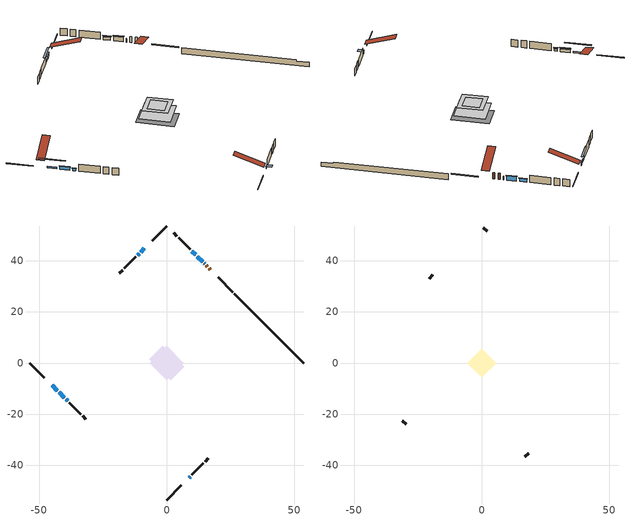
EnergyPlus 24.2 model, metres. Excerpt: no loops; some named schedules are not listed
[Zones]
conditioned space
 floor adiabatic (AdiabaticFloorConstruction): -6.73,0 0,6.73 6.73,0 0,-6.73 z0.61
 floor foundation (Slab1 construction): -6.79,1.5 -1.5,6.79 6.79,-1.5 1.5,-6.79 z-1.37
 wall outside (RimJoist1 construction): 0,-53.71 5.77,-47.94 / -53.71,0 -47.94,-5.77 / 0,53.71 -5.77,47.94 / 25.9,27.81 20.13,33.58 z0.61:0.91
 wall outside (AdiabaticWallConstruction 1): 17.09,36.62 16.58,37.13 / 15.92,37.79 15.46,38.25 z0.61:2.64
 wall outside (AdiabaticWallConstruction): 14.8,38.91 14.69,39.02 z0.61:1.83; -8.81,44.9 -10.21,43.5 / -42.19,-11.52 -40.09,-13.62 z0.61:1.63; 8.81,-44.9 9.21,-44.5 z0.61:1.17; -44.9,-8.81 -42.85,-10.86 z0.61:1.12; -10.87,42.84 -11.44,42.26 z0.61:0.97; -39.44,-14.27 -38.82,-14.89 z0.61:1.37; 14.03,39.68 11.99,41.72 z0.61:2.11; 11.33,42.38 9.82,43.89 z0.61:1.68
 wall outside (Wall1 construction): 9.86,-43.85 14.41,-39.3 / -38.17,-15.54 -33.62,-20.09 / -12.1,41.61 -16.64,37.06 / 9.16,44.55 4.62,49.09 z0.61:3.05
 wall outside (Wall2 construction): 15.06,-38.65 16.29,-37.42 / -32.97,-20.74 -31.74,-21.97 / -17.3,36.41 -18.53,35.18 / 3.96,49.75 2.73,50.98 z0.61:3.05
 wall foundation (FoundationWall1 construction): 26.55,27.16,-1.37 26.55,27.16,0.61 50.99,2.72,0.61 50.99,2.72,0.15 53.71,0,0.15 53.71,0,-1.37
 window (WindowConstruction 5): 14.8,38.91 14.69,39.02 z0.61:1.83
 window (WindowConstruction 4): -8.81,44.9 -10.21,43.5 z0.61:1.62
 window (WindowConstruction 6): 8.81,-44.9 9.21,-44.5 z0.61:1.17
 window (WindowConstruction 7): -44.9,-8.81 -42.85,-10.86 z0.61:1.12
 window (WindowConstruction 8): -10.87,42.84 -11.44,42.27 z0.61:0.97
 window (WindowConstruction): -42.19,-11.52 -40.09,-13.62 z0.61:1.62
 window (WindowConstruction 1): -39.44,-14.27 -38.83,-14.88 z0.61:1.37
 window (WindowConstruction 2): 14.03,39.68 11.99,41.72 z0.61:2.11
 window (WindowConstruction 3): 11.33,42.38 9.82,43.89 z0.61:1.68
 door (Door): 17.09,36.62 16.58,37.13 z0.61:2.64
 door (Door 1): 15.92,37.79 15.46,38.25 z0.61:2.64
 ceiling adiabatic (AdiabaticFloorConstruction): 0,-6.73 6.73,0 0,6.73 -6.73,0 z0.61
attic - vented
 floor to conditioned space (Floor1 construction Reversed): -3.69,0 0,3.69 3.69,0 0,-3.69 z3.05
 floor to conditioned space (Floor2 construction Reversed): -5.63,0 0,5.63 5.63,0 0,-5.63 z3.05
 wall outside (Wall3 construction): 16.95,-36.76 18.37,-35.34 / -31.08,-22.63 -29.66,-24.05 / -19.19,34.52 -20.61,33.1 / 2.07,51.63 0.66,53.05 z0.61:3.05
 roof outside (Roof1 construction): 8.15,-45.56,3.05 1.6,-39,6.14 -0.13,-40.73,6.14 6.43,-47.28,3.05; -45.56,-8.15,3.05 -39,-1.6,6.14 -40.73,0.13,6.14 -47.28,-6.43,3.05; -8.15,45.56,3.05 -1.6,39,6.14 0.13,40.73,6.14 -6.43,47.28,3.05; 17.74,35.97,3.05 11.19,29.41,6.14 12.91,27.69,6.14 19.47,34.24,3.05
shading: -10.35,43.36 -8.67,45.04 -8.96,45.33 -10.64,43.65 z1.83; 9.42,-44.29 8.6,-45.11 9.89,-46.4 10.71,-45.59 z1.47; -40.99,-12.72 -46.76,-6.95 -47.05,-7.24 -41.28,-13.01 z3.75; -13.3,40.41 -9.01,44.7 -9.3,44.99 -13.59,40.7 z3.6; -39.95,-13.76 -42.34,-11.37 -42.63,-11.66 -40.24,-14.05 z1.83; -38.68,-15.03 -39.58,-14.13 -39.87,-14.42 -38.97,-15.32 z1.57; 11.84,41.87 14.18,39.53 14.47,39.83 12.13,42.16 z2.31; 9.68,44.03 11.47,42.24 11.76,42.53 9.97,44.32 z1.88
[Building]
Building 1: Terrain=Suburbs
[Site:Location]
Charlottetown AP_PE: Latitude {deg}=46.29; Longitude {deg}=-63.12; Time Zone {hr}=-4; Elevation {m}=48; Keep Site Location Information=Yes
[Site:GroundTemperature:Shallow]
1.81207, -0.126142, -0.281361, 0.638419, 4.33082, 8.00603, 11.1922, 13.2106, 13.3821, 11.7405, 8.63552, 5.07305
[Site:WaterMainsTemperature]
Calculation Method=Schedule; Temperature Schedule=mains temperature schedule
[Material] Roughness=Rough; Thermal Absorptance=0.9
Name | Thickness {m} | Conductivity {W/m-K} | Density {kg/m3} | Specific Heat {J/kg-K} | Solar Absorptance | Visible Absorptance
asphalt or fiberglass shingles | 0.00635 | 0.162714 | 1121.4 | 1465.45 | 0.4 | 0.4
ceiling loosefill ins | 0.169333 | 0.0480833 | 16.02 | 1046.75 | 0.7 | 0.7
ceiling stud and cavity | 0.1397 | 0.0764328 | 65.682 | 1177.47 | 0.7 | 0.7
ceiling stud and cavity 1 | 0.1397 | 0.558701 | 65.682 | 1177.47 | 0.7 | 0.7
concrete 4.0 in. | 0.1016 | 1.803125 | 2242.8 | 837.4 | 0.7 | 0.7
concrete 8.0 in. | 0.2032 | 1.803125 | 2242.8 | 837.4 | 0.7 | 0.7
door material | 0.04445 | 0.188738 | 512.64 | 1214.23 | 0.7 | 0.7
door material 1 | 0.04445 | 0.053851 | 512.64 | 1214.23 | 0.7 | 0.7
floor covering | 0.0127 | 0.0433444 | 54.468 | 1339.84 | 0.6 | 0.6
floor rigid ins; wall rigid ins | 0.512978 | 0.029427 | 32.04 | 1214.23 | 0.7 | 0.7
floor stud and cavity | 0.1397 | 1.75129 | 37.0049 | 1207.88 | 0.7 | 0.7
furniture material conditioned space 1 | 0.1524 | 0.115458 | 640.8 | 1214.23 | 0.6 | 0.6
gypsum board | 0.0127 | 0.160291 | 801 | 837.4 | 0.6 | 0.6
osb sheathing 0.5 in. | 0.0127 | 0.115458 | 512.64 | 1214.23 | 0.7 | 0.7
osb sheathing 0.75 in. | 0.01905 | 0.115458 | 512.64 | 1214.23 | 0.7 | 0.7
rim joist stud and cavity | 0.0508 | 0.126838 | 50.32683 | 1063.81 | 0.6 | 0.6
wall stud and cavity | 0.1397 | 0.087185 | 139.0536 | 1170.24 | 0.7 | 0.7
wall stud and cavity 1 | 0.1397 | 0.100556 | 139.0536 | 1170.24 | 0.7 | 0.7
wall stud and cavity 2 | 0.0889 | 6.1454 | 50.32683 | 1063.81 | 0.6 | 0.6
wall stud and cavity 3 | 0.0889 | 0.380278 | 52.3479 | 1209.89 | 0.7 | 0.7
wall stud and cavity 4 | 0.0889 | 0.391764 | 83.0341 | 1211.67 | 0.7 | 0.7
wood siding | 0.0254 | 0.102417 | 544.68 | 1172.36 | 0.4 | 0.4
wood siding 1 | 0.00254 | 0.102417 | 544.68 | 1172.36 | 0.4 | 0.4
wood siding 2; wood siding 3; wood siding 4 | 0.0254 | 0.102417 | 544.68 | 1172.36 | 0.7 | 0.7
[WindowMaterial:SimpleGlazingSystem]
Name | U-Factor {W/m2-K} | Solar Heat Gain Coefficient
WindowMaterial | 3.01161 | 0.53
WindowMaterial 1 | 2.98152 | 0.53
WindowMaterial 2 | 2.91622 | 0.64
WindowMaterial 3 | 3.003662 | 0.54
WindowMaterial 4 | 3.06442 | 0.37
WindowMaterial 5 | 3.01161 | 0.56
WindowMaterial 6 | 3.04284 | 0.44
WindowMaterial 7 | 3.05817 | 0.4
[Construction]
AdiabaticFloorConstruction: floor stud and cavity, floor rigid ins, osb sheathing 0.75 in., floor covering
AdiabaticWallConstruction: wood siding 3, wall rigid ins, wall stud and cavity 3, gypsum board
AdiabaticWallConstruction 1: wood siding 4, wall rigid ins, wall stud and cavity 3, gypsum board
Door: door material
Door 1: door material 1
Floor1 construction Reversed: gypsum board, ceiling stud and cavity
Floor2 construction Reversed: gypsum board, ceiling stud and cavity 1, ceiling loosefill ins
FoundationWall1 construction: concrete 8.0 in.
furniture construction conditioned space 1: furniture material conditioned space 1
PartitionWallConstruction: gypsum board, wall stud and cavity 4, gypsum board
RimJoist1 construction: wood siding 2, rim joist stud and cavity
Roof1 construction: asphalt or fiberglass shingles
Slab1 construction: concrete 4.0 in.
Wall1 construction: wood siding, osb sheathing 0.5 in., wall stud and cavity, gypsum board
Wall2 construction: wood siding, osb sheathing 0.5 in., wall stud and cavity 1, gypsum board
Wall3 construction: wood siding 1, wall stud and cavity 2
WindowConstruction; WindowConstruction 4: WindowMaterial
WindowConstruction 1: WindowMaterial 1
WindowConstruction 2: WindowMaterial 2
WindowConstruction 3: WindowMaterial 3
WindowConstruction 5: WindowMaterial 4
WindowConstruction 6: WindowMaterial 5
WindowConstruction 7: WindowMaterial 6
WindowConstruction 8: WindowMaterial 7
[Zone] Multiplier=1; Part of Total Floor Area=Yes
Name | Volume {m3}
attic - vented | 45.4357
conditioned space | 417.2
[Space]
Name | Zone | Volume {m3}
attic - vented 1 | attic - vented | 45.4357
conditioned space 1 | conditioned space | 417.2
[ZoneInfiltration:EffectiveLeakageArea]
infil attic - vented 1: Zone or Space=attic - vented 1; Schedule=Always On Discrete; Effective Air Leakage Area {cm2}=3244.66; Stack Coefficient=0.000384434; Wind Coefficient=1.32474e-05
[ZoneMixing]
whole house fan mix: Zone or Space=attic - vented; Schedule=Always On Continuous; Design Flow Rate Calculation Method=Flow/Zone; Design Flow Rate {m3/s}=0; Source Zone or Space=conditioned space
[SurfaceProperty:ExposedFoundationPerimeter]
Slab1: Exposed Perimeter Calculation Method=TotalExposedPerimeter; Total Exposed Perimeter {m}=38.405
[InternalMass] Zone or ZoneList=conditioned space; Space or SpaceList=conditioned space 1
Name | Construction | Surface Area {m2}
furniture mass conditioned space 1 | furniture construction conditioned space 1 | 71.312
partition wall mass | PartitionWallConstruction | 178.28
[Lights]
interior lighting: Zone or ZoneList or Space or SpaceList=conditioned space 1; Schedule=interior lighting schedule; Design Level Calculation Method=LightingLevel; Lighting Level {W}=343.2; Return Air Fraction=0; Fraction Radiant=0.6; Fraction Visible=0.2; Fraction Replaceable=1
[People]
occupants: Zone or ZoneList or Space or SpaceList=conditioned space 1; Number of People Schedule=occupants schedule; Number of People Calculation Method=People; Number of People=3; Fraction Radiant=0.314171; Sensible Heat Fraction=0.56303; Activity Level Schedule=occupants activity schedule; Carbon Dioxide Generation Rate {m3/s-W}=0; Enable ASHRAE 55 Comfort Warnings=No; Mean Radiant Temperature Calculation Type=EnclosureAveraged
[ElectricEquipment] Zone or ZoneList or Space or SpaceList=conditioned space 1; Design Level Calculation Method=EquipmentLevel
Name | Schedule | Design Level {W} | Fraction Latent | Fraction Radiant | Fraction Lost
clothes dryer | clothes dryer schedule | 140.772 | 0.015 | 0.081 | 0.85
clothes washer | clothes washer schedule | 32.1985 | 0.03 | 0.162 | 0.7
cooking range | cooking range schedule | 215.147 | 0.08 | 0.432 | 0.2
dishwasher | dishwasher schedule | 66.8632 | 0.3 | 0.18 | 0.4
fridge | fridge schedule | 72.9452 | 0 | 0.6 | 0
mech vent house fan | mech vent house fan schedule | 0 | 0 | 0 | 1
mech vent house fan cfis | mech vent house fan cfis schedule | 0 | 0 | 0 | 0
misc plug loads | misc plug loads schedule | 494.7 | 0.045 | 0.513 | 0.1
whole house fan | Always On Discrete | 0 | 0 | 0 | 1
[OtherEquipment] Zone or ZoneList or Space or SpaceList=conditioned space 1; Design Level Calculation Method=EquipmentLevel
Name | Fuel Type | Schedule | Design Level {W} | Fraction Latent | Fraction Radiant | Fraction Lost
clothes dryer 1 | Electricity | clothes dryer schedule | 0 | 0.015 | 0.081 | 0.85
cooking range 1 | Electricity | cooking range schedule | 0 | 0.08 | 0.432 | 0.2
general water use latent | None | general water use schedule | 62.594 | 1 | 0 | 0
general water use sensible | None | general water use schedule | -61.6891 | 0 | 0.6 | 0
mech vent house fan latent load | None | Always On Discrete | 0 | 1 | 0 | 0
mech vent house fan sensible load | None | Always On Discrete | 0 | 0 | 0 | 0
water heater energy adjustment1 | FuelOilNo2 | Always On Discrete | 0.01 | 0 | 0 | 1
[ZoneInfiltration:DesignFlowRate] Zone or ZoneList or Space or SpaceList=conditioned space 1; Schedule=Always On Discrete; Design Flow Rate Calculation Method=Flow/Zone; Design Flow Rate {m3/s}=0
infil flow; natural vent flow; whole house fan flow
[Foundation:Kiva]
Foundation Kiva 1: Initial Indoor Air Temperature {C}=18; Wall Height Above Grade {m}=0.609996; Wall Depth Below Slab {m}=0.2032
[Foundation:Kiva:Settings]
Soil Conductivity {W/m-K}=0.849921; Soil Density {kg/m3}=1842.3; Soil Specific Heat {J/kg-K}=418.7; Ground Solar Absorptivity=0.9; Ground Thermal Absorptivity=0.9; Ground Surface Roughness {m}=0.03; Far-Field Width {m}=40; Deep-Ground Boundary Condition=ZeroFlux; Deep-Ground Depth {m}=40; Minimum Cell Dimension {m}=0.2; Maximum Cell Growth Coefficient=3; Simulation Timestep=Timestep
[Exterior:Lights]
exterior lighting: Schedule=exterior lighting schedule; Design Level {W}=75.6
[Schedule:Constant]
Name | Hourly Value
Always On Continuous; mech vent house fan schedule; mech vent house fan cfis schedule; Always On Discrete | 1
occupants activity schedule | 117.228
fridge schedule | 0
[Schedule:Day:Interval]
interior lighting schedule day: No, 01:00, 0.108182, 04:00, 0.0901515, 05:00, 0.0991667, 06:00, 0.162273, 07:00, 0.270455, 08:00, 0.342576, 10:00, 0.369621, 11:00, 0.351591, 12:00, 0.333561, 13:00, 0.324545, 14:00, 0.31553, 15:00, 0.333561, 16:00, 0.369621, 17:00, 0.450758, 18:00, 0.585985, 19:00, 0.775303, 20:00, 0.955606, 21:00, 0.991667, 22:00, 0.712197, 23:00, 0.360606, 24:00, 0.162273
interior lighting schedule day 1: No, 01:00, 0.100909, 04:00, 0.0840909, 05:00, 0.0925, 06:00, 0.151364, 07:00, 0.252273, 08:00, 0.319545, 10:00, 0.344773, 11:00, 0.327955, 12:00, 0.311136, 13:00, 0.302727, 14:00, 0.294318, 15:00, 0.311136, 16:00, 0.344773, 17:00, 0.420455, 18:00, 0.546591, 19:00, 0.723182, 20:00, 0.891364, 21:00, 0.925, 22:00, 0.664318, 23:00, 0.336364, 24:00, 0.151364
interior lighting schedule day 2: No, 01:00, 0.0927273, 04:00, 0.0772727, 05:00, 0.085, 06:00, 0.139091, 07:00, 0.231818, 08:00, 0.293636, 10:00, 0.316818, 11:00, 0.301364, 12:00, 0.285909, 13:00, 0.278182, 14:00, 0.270455, 15:00, 0.285909, 16:00, 0.316818, 17:00, 0.386364, 18:00, 0.502273, 19:00, 0.664545, 20:00, 0.819091, 21:00, 0.85, 22:00, 0.610455, 23:00, 0.309091, 24:00, 0.139091
interior lighting schedule default day: No, 24:00, 0
[Schedule:Week:Daily]
interior lighting schedule Week Rule - Jan1-Jan27: interior lighting schedule day, interior lighting schedule day, interior lighting schedule day, interior lighting schedule day, interior lighting schedule day, interior lighting schedule day, interior lighting schedule day, interior lighting schedule default day, interior lighting schedule default day, interior lighting schedule default day, interior lighting schedule default day, interior lighting schedule default day
interior lighting schedule Week Rule - Jan28-Feb3: interior lighting schedule day, interior lighting schedule day, interior lighting schedule day, interior lighting schedule day, interior lighting schedule day 1, interior lighting schedule day 1, interior lighting schedule day 1, interior lighting schedule default day, interior lighting schedule default day, interior lighting schedule default day, interior lighting schedule default day, interior lighting schedule default day
interior lighting schedule Week Rule - Feb4-Feb24: interior lighting schedule day 1, interior lighting schedule day 1, interior lighting schedule day 1, interior lighting schedule day 1, interior lighting schedule day 1, interior lighting schedule day 1, interior lighting schedule day 1, interior lighting schedule default day, interior lighting schedule default day, interior lighting schedule default day, interior lighting schedule default day, interior lighting schedule default day
interior lighting schedule Week Rule - Feb25-Mar3: interior lighting schedule day 1, interior lighting schedule day 1, interior lighting schedule day 1, interior lighting schedule day 1, interior lighting schedule day 2, interior lighting schedule day 2, interior lighting schedule day 2, interior lighting schedule default day, interior lighting schedule default day, interior lighting schedule default day, interior lighting schedule default day, interior lighting schedule default day
interior lighting schedule Week Rule - Mar4-Mar31: interior lighting schedule day 2, interior lighting schedule day 2, interior lighting schedule day 2, interior lighting schedule day 2, interior lighting schedule day 2, interior lighting schedule day 2, interior lighting schedule day 2, interior lighting schedule default day, interior lighting schedule default day, interior lighting schedule default day, interior lighting schedule default day, interior lighting schedule default day
interior lighting schedule Week Rule - Apr1-Apr28: interior lighting schedule day 3, interior lighting schedule day 3, interior lighting schedule day 3, interior lighting schedule day 3, interior lighting schedule day 3, interior lighting schedule day 3, interior lighting schedule day 3, interior lighting schedule default day, interior lighting schedule default day, interior lighting schedule default day, interior lighting schedule default day, interior lighting schedule default day
interior lighting schedule Week Rule - Apr29-May5: interior lighting schedule day 3, interior lighting schedule day 3, interior lighting schedule day 4, interior lighting schedule day 4, interior lighting schedule day 4, interior lighting schedule day 4, interior lighting schedule day 4, interior lighting schedule default day, interior lighting schedule default day, interior lighting schedule default day, interior lighting schedule default day, interior lighting schedule default day
interior lighting schedule Week Rule - May6-May26: interior lighting schedule day 4, interior lighting schedule day 4, interior lighting schedule day 4, interior lighting schedule day 4, interior lighting schedule day 4, interior lighting schedule day 4, interior lighting schedule day 4, interior lighting schedule default day, interior lighting schedule default day, interior lighting schedule default day, interior lighting schedule default day, interior lighting schedule default day
interior lighting schedule Week Rule - May27-Jun2: interior lighting schedule day 4, interior lighting schedule day 4, interior lighting schedule day 4, interior lighting schedule day 4, interior lighting schedule day 4, interior lighting schedule day 5, interior lighting schedule day 5, interior lighting schedule default day, interior lighting schedule default day, interior lighting schedule default day, interior lighting schedule default day, interior lighting schedule default day
interior lighting schedule Week Rule - Jun3-Jun30: interior lighting schedule day 5, interior lighting schedule day 5, interior lighting schedule day 5, interior lighting schedule day 5, interior lighting schedule day 5, interior lighting schedule day 5, interior lighting schedule day 5, interior lighting schedule default day, interior lighting schedule default day, interior lighting schedule default day, interior lighting schedule default day, interior lighting schedule default day
interior lighting schedule Week Rule - Jul1-Jul28: interior lighting schedule day 6, interior lighting schedule day 6, interior lighting schedule day 6, interior lighting schedule day 6, interior lighting schedule day 6, interior lighting schedule day 6, interior lighting schedule day 6, interior lighting schedule default day, interior lighting schedule default day, interior lighting schedule default day, interior lighting schedule default day, interior lighting schedule default day
interior lighting schedule Week Rule - Jul29-Aug4: interior lighting schedule day 6, interior lighting schedule day 6, interior lighting schedule day 6, interior lighting schedule day 7, interior lighting schedule day 7, interior lighting schedule day 7, interior lighting schedule day 7, interior lighting schedule default day, interior lighting schedule default day, interior lighting schedule default day, interior lighting schedule default day, interior lighting schedule default day
interior lighting schedule Week Rule - Aug5-Aug25: interior lighting schedule day 7, interior lighting schedule day 7, interior lighting schedule day 7, interior lighting schedule day 7, interior lighting schedule day 7, interior lighting schedule day 7, interior lighting schedule day 7, interior lighting schedule default day, interior lighting schedule default day, interior lighting schedule default day, interior lighting schedule default day, interior lighting schedule default day
interior lighting schedule Week Rule - Aug26-Sep1: interior lighting schedule day 7, interior lighting schedule day 7, interior lighting schedule day 7, interior lighting schedule day 7, interior lighting schedule day 7, interior lighting schedule day 7, interior lighting schedule day 8, interior lighting schedule default day, interior lighting schedule default day, interior lighting schedule default day, interior lighting schedule default day, interior lighting schedule default day
interior lighting schedule Week Rule - Sep2-Sep29: interior lighting schedule day 8, interior lighting schedule day 8, interior lighting schedule day 8, interior lighting schedule day 8, interior lighting schedule day 8, interior lighting schedule day 8, interior lighting schedule day 8, interior lighting schedule default day, interior lighting schedule default day, interior lighting schedule default day, interior lighting schedule default day, interior lighting schedule default day
interior lighting schedule Week Rule - Sep30-Oct6: interior lighting schedule day 8, interior lighting schedule day 9, interior lighting schedule day 9, interior lighting schedule day 9, interior lighting schedule day 9, interior lighting schedule day 9, interior lighting schedule day 9, interior lighting schedule default day, interior lighting schedule default day, interior lighting schedule default day, interior lighting schedule default day, interior lighting schedule default day
interior lighting schedule Week Rule - Oct7-Oct27: interior lighting schedule day 9, interior lighting schedule day 9, interior lighting schedule day 9, interior lighting schedule day 9, interior lighting schedule day 9, interior lighting schedule day 9, interior lighting schedule day 9, interior lighting schedule default day, interior lighting schedule default day, interior lighting schedule default day, interior lighting schedule default day, interior lighting schedule default day
interior lighting schedule Week Rule - Oct28-Nov3: interior lighting schedule day 9, interior lighting schedule day 9, interior lighting schedule day 9, interior lighting schedule day 9, interior lighting schedule day 10, interior lighting schedule day 10, interior lighting schedule day 10, interior lighting schedule default day, interior lighting schedule default day, interior lighting schedule default day, interior lighting schedule default day, interior lighting schedule default day
interior lighting schedule Week Rule - Nov4-Nov24: interior lighting schedule day 10, interior lighting schedule day 10, interior lighting schedule day 10, interior lighting schedule day 10, interior lighting schedule day 10, interior lighting schedule day 10, interior lighting schedule day 10, interior lighting schedule default day, interior lighting schedule default day, interior lighting schedule default day, interior lighting schedule default day, interior lighting schedule default day
interior lighting schedule Week Rule - Nov25-Dec1: interior lighting schedule day 10, interior lighting schedule day 10, interior lighting schedule day 10, interior lighting schedule day 10, interior lighting schedule day 10, interior lighting schedule day 10, interior lighting schedule day 11, interior lighting schedule default day, interior lighting schedule default day, interior lighting schedule default day, interior lighting schedule default day, interior lighting schedule default day
interior lighting schedule Week Rule - Dec2-Dec31: interior lighting schedule day 11, interior lighting schedule day 11, interior lighting schedule day 11, interior lighting schedule day 11, interior lighting schedule day 11, interior lighting schedule day 11, interior lighting schedule day 11, interior lighting schedule default day, interior lighting schedule default day, interior lighting schedule default day, interior lighting schedule default day, interior lighting schedule default day
occupants schedule Week Rule - Jan1-Dec31: occupants schedule day, occupants schedule day, occupants schedule day, occupants schedule day, occupants schedule day, occupants schedule day, occupants schedule day, occupants schedule default day, occupants schedule default day, occupants schedule default day, occupants schedule default day, occupants schedule default day
clothes dryer schedule Week Rule - Jan1-Dec31: clothes dryer schedule day, clothes dryer schedule day, clothes dryer schedule day, clothes dryer schedule day, clothes dryer schedule day, clothes dryer schedule day, clothes dryer schedule day, clothes dryer schedule default day, clothes dryer schedule default day, clothes dryer schedule default day, clothes dryer schedule default day, clothes dryer schedule default day
clothes washer schedule Week Rule - Jan1-Dec31: clothes washer schedule day, clothes washer schedule day, clothes washer schedule day, clothes washer schedule day, clothes washer schedule day, clothes washer schedule day, clothes washer schedule day, clothes washer schedule default day, clothes washer schedule default day, clothes washer schedule default day, clothes washer schedule default day, clothes washer schedule default day
cooking range schedule Week Rule - Jan1-Dec31: cooking range schedule day, cooking range schedule day, cooking range schedule day, cooking range schedule day, cooking range schedule day, cooking range schedule day, cooking range schedule day, cooking range schedule default day, cooking range schedule default day, cooking range schedule default day, cooking range schedule default day, cooking range schedule default day
dishwasher schedule Week Rule - Jan1-Dec31: dishwasher schedule day, dishwasher schedule day, dishwasher schedule day, dishwasher schedule day, dishwasher schedule day, dishwasher schedule day, dishwasher schedule day, dishwasher schedule default day, dishwasher schedule default day, dishwasher schedule default day, dishwasher schedule default day, dishwasher schedule default day
misc plug loads schedule Week Rule - Jan1-Dec31: misc plug loads schedule day, misc plug loads schedule day, misc plug loads schedule day, misc plug loads schedule day, misc plug loads schedule day, misc plug loads schedule day, misc plug loads schedule day, misc plug loads schedule default day, misc plug loads schedule default day, misc plug loads schedule default day, misc plug loads schedule default day, misc plug loads schedule default day
general water use schedule Week Rule - Jan1-Dec31: general water use schedule day, general water use schedule day, general water use schedule day, general water use schedule day, general water use schedule day, general water use schedule day, general water use schedule day, general water use schedule default day, general water use schedule default day, general water use schedule default day, general water use schedule default day, general water use schedule default day
exterior lighting schedule Week Rule - Jan1-Jan27: exterior lighting schedule day, exterior lighting schedule day, exterior lighting schedule day, exterior lighting schedule day, exterior lighting schedule day, exterior lighting schedule day, exterior lighting schedule day, exterior lighting schedule default day, exterior lighting schedule default day, exterior lighting schedule default day, exterior lighting schedule default day, exterior lighting schedule default day
exterior lighting schedule Week Rule - Jan28-Feb3: exterior lighting schedule day, exterior lighting schedule day, exterior lighting schedule day, exterior lighting schedule day, exterior lighting schedule day 1, exterior lighting schedule day 1, exterior lighting schedule day 1, exterior lighting schedule default day, exterior lighting schedule default day, exterior lighting schedule default day, exterior lighting schedule default day, exterior lighting schedule default day
exterior lighting schedule Week Rule - Feb4-Feb24: exterior lighting schedule day 1, exterior lighting schedule day 1, exterior lighting schedule day 1, exterior lighting schedule day 1, exterior lighting schedule day 1, exterior lighting schedule day 1, exterior lighting schedule day 1, exterior lighting schedule default day, exterior lighting schedule default day, exterior lighting schedule default day, exterior lighting schedule default day, exterior lighting schedule default day
exterior lighting schedule Week Rule - Feb25-Mar3: exterior lighting schedule day 1, exterior lighting schedule day 1, exterior lighting schedule day 1, exterior lighting schedule day 1, exterior lighting schedule day 2, exterior lighting schedule day 2, exterior lighting schedule day 2, exterior lighting schedule default day, exterior lighting schedule default day, exterior lighting schedule default day, exterior lighting schedule default day, exterior lighting schedule default day
exterior lighting schedule Week Rule - Mar4-Mar31: exterior lighting schedule day 2, exterior lighting schedule day 2, exterior lighting schedule day 2, exterior lighting schedule day 2, exterior lighting schedule day 2, exterior lighting schedule day 2, exterior lighting schedule day 2, exterior lighting schedule default day, exterior lighting schedule default day, exterior lighting schedule default day, exterior lighting schedule default day, exterior lighting schedule default day
exterior lighting schedule Week Rule - Apr1-Apr28: exterior lighting schedule day 3, exterior lighting schedule day 3, exterior lighting schedule day 3, exterior lighting schedule day 3, exterior lighting schedule day 3, exterior lighting schedule day 3, exterior lighting schedule day 3, exterior lighting schedule default day, exterior lighting schedule default day, exterior lighting schedule default day, exterior lighting schedule default day, exterior lighting schedule default day
exterior lighting schedule Week Rule - Apr29-May5: exterior lighting schedule day 3, exterior lighting schedule day 3, exterior lighting schedule day 4, exterior lighting schedule day 4, exterior lighting schedule day 4, exterior lighting schedule day 4, exterior lighting schedule day 4, exterior lighting schedule default day, exterior lighting schedule default day, exterior lighting schedule default day, exterior lighting schedule default day, exterior lighting schedule default day
exterior lighting schedule Week Rule - May6-May26: exterior lighting schedule day 4, exterior lighting schedule day 4, exterior lighting schedule day 4, exterior lighting schedule day 4, exterior lighting schedule day 4, exterior lighting schedule day 4, exterior lighting schedule day 4, exterior lighting schedule default day, exterior lighting schedule default day, exterior lighting schedule default day, exterior lighting schedule default day, exterior lighting schedule default day
exterior lighting schedule Week Rule - May27-Jun2: exterior lighting schedule day 4, exterior lighting schedule day 4, exterior lighting schedule day 4, exterior lighting schedule day 4, exterior lighting schedule day 4, exterior lighting schedule day 5, exterior lighting schedule day 5, exterior lighting schedule default day, exterior lighting schedule default day, exterior lighting schedule default day, exterior lighting schedule default day, exterior lighting schedule default day
exterior lighting schedule Week Rule - Jun3-Jun30: exterior lighting schedule day 5, exterior lighting schedule day 5, exterior lighting schedule day 5, exterior lighting schedule day 5, exterior lighting schedule day 5, exterior lighting schedule day 5, exterior lighting schedule day 5, exterior lighting schedule default day, exterior lighting schedule default day, exterior lighting schedule default day, exterior lighting schedule default day, exterior lighting schedule default day
exterior lighting schedule Week Rule - Jul1-Jul28: exterior lighting schedule day 6, exterior lighting schedule day 6, exterior lighting schedule day 6, exterior lighting schedule day 6, exterior lighting schedule day 6, exterior lighting schedule day 6, exterior lighting schedule day 6, exterior lighting schedule default day, exterior lighting schedule default day, exterior lighting schedule default day, exterior lighting schedule default day, exterior lighting schedule default day
exterior lighting schedule Week Rule - Jul29-Aug4: exterior lighting schedule day 6, exterior lighting schedule day 6, exterior lighting schedule day 6, exterior lighting schedule day 7, exterior lighting schedule day 7, exterior lighting schedule day 7, exterior lighting schedule day 7, exterior lighting schedule default day, exterior lighting schedule default day, exterior lighting schedule default day, exterior lighting schedule default day, exterior lighting schedule default day
exterior lighting schedule Week Rule - Aug5-Aug25: exterior lighting schedule day 7, exterior lighting schedule day 7, exterior lighting schedule day 7, exterior lighting schedule day 7, exterior lighting schedule day 7, exterior lighting schedule day 7, exterior lighting schedule day 7, exterior lighting schedule default day, exterior lighting schedule default day, exterior lighting schedule default day, exterior lighting schedule default day, exterior lighting schedule default day
exterior lighting schedule Week Rule - Aug26-Sep1: exterior lighting schedule day 7, exterior lighting schedule day 7, exterior lighting schedule day 7, exterior lighting schedule day 7, exterior lighting schedule day 7, exterior lighting schedule day 7, exterior lighting schedule day 8, exterior lighting schedule default day, exterior lighting schedule default day, exterior lighting schedule default day, exterior lighting schedule default day, exterior lighting schedule default day
exterior lighting schedule Week Rule - Sep2-Sep29: exterior lighting schedule day 8, exterior lighting schedule day 8, exterior lighting schedule day 8, exterior lighting schedule day 8, exterior lighting schedule day 8, exterior lighting schedule day 8, exterior lighting schedule day 8, exterior lighting schedule default day, exterior lighting schedule default day, exterior lighting schedule default day, exterior lighting schedule default day, exterior lighting schedule default day
exterior lighting schedule Week Rule - Sep30-Oct6: exterior lighting schedule day 8, exterior lighting schedule day 9, exterior lighting schedule day 9, exterior lighting schedule day 9, exterior lighting schedule day 9, exterior lighting schedule day 9, exterior lighting schedule day 9, exterior lighting schedule default day, exterior lighting schedule default day, exterior lighting schedule default day, exterior lighting schedule default day, exterior lighting schedule default day
exterior lighting schedule Week Rule - Oct7-Oct27: exterior lighting schedule day 9, exterior lighting schedule day 9, exterior lighting schedule day 9, exterior lighting schedule day 9, exterior lighting schedule day 9, exterior lighting schedule day 9, exterior lighting schedule day 9, exterior lighting schedule default day, exterior lighting schedule default day, exterior lighting schedule default day, exterior lighting schedule default day, exterior lighting schedule default day
exterior lighting schedule Week Rule - Oct28-Nov3: exterior lighting schedule day 9, exterior lighting schedule day 9, exterior lighting schedule day 9, exterior lighting schedule day 9, exterior lighting schedule day 10, exterior lighting schedule day 10, exterior lighting schedule day 10, exterior lighting schedule default day, exterior lighting schedule default day, exterior lighting schedule default day, exterior lighting schedule default day, exterior lighting schedule default day
exterior lighting schedule Week Rule - Nov4-Nov24: exterior lighting schedule day 10, exterior lighting schedule day 10, exterior lighting schedule day 10, exterior lighting schedule day 10, exterior lighting schedule day 10, exterior lighting schedule day 10, exterior lighting schedule day 10, exterior lighting schedule default day, exterior lighting schedule default day, exterior lighting schedule default day, exterior lighting schedule default day, exterior lighting schedule default day
exterior lighting schedule Week Rule - Nov25-Dec1: exterior lighting schedule day 10, exterior lighting schedule day 10, exterior lighting schedule day 10, exterior lighting schedule day 10, exterior lighting schedule day 10, exterior lighting schedule day 10, exterior lighting schedule day 11, exterior lighting schedule default day, exterior lighting schedule default day, exterior lighting schedule default day, exterior lighting schedule default day, exterior lighting schedule default day
exterior lighting schedule Week Rule - Dec2-Dec31: exterior lighting schedule day 11, exterior lighting schedule day 11, exterior lighting schedule day 11, exterior lighting schedule day 11, exterior lighting schedule day 11, exterior lighting schedule day 11, exterior lighting schedule day 11, exterior lighting schedule default day, exterior lighting schedule default day, exterior lighting schedule default day, exterior lighting schedule default day, exterior lighting schedule default day
[Schedule:Year]
interior lighting schedule: interior lighting schedule Week Rule - Jan1-Jan27, 1, 1, 1, 27, interior lighting schedule Week Rule - Jan28-Feb3, 1, 28, 2, 3, interior lighting schedule Week Rule - Feb4-Feb24, 2, 4, 2, 24, interior lighting schedule Week Rule - Feb25-Mar3, 2, 25, 3, 3, interior lighting schedule Week Rule - Mar4-Mar31, 3, 4, 3, 31, interior lighting schedule Week Rule - Apr1-Apr28, 4, 1, 4, 28, interior lighting schedule Week Rule - Apr29-May5, 4, 29, 5, 5, interior lighting schedule Week Rule - May6-May26, 5, 6, 5, 26, interior lighting schedule Week Rule - May27-Jun2, 5, 27, 6, 2, interior lighting schedule Week Rule - Jun3-Jun30, 6, 3, 6, 30, interior lighting schedule Week Rule - Jul1-Jul28, 7, 1, 7, 28, interior lighting schedule Week Rule - Jul29-Aug4, 7, 29, 8, 4, interior lighting schedule Week Rule - Aug5-Aug25, 8, 5, 8, 25, interior lighting schedule Week Rule - Aug26-Sep1, 8, 26, 9, 1, interior lighting schedule Week Rule - Sep2-Sep29, 9, 2, 9, 29, interior lighting schedule Week Rule - Sep30-Oct6, 9, 30, 10, 6, interior lighting schedule Week Rule - Oct7-Oct27, 10, 7, 10, 27, interior lighting schedule Week Rule - Oct28-Nov3, 10, 28, 11, 3, interior lighting schedule Week Rule - Nov4-Nov24, 11, 4, 11, 24, interior lighting schedule Week Rule - Nov25-Dec1, 11, 25, 12, 1, interior lighting schedule Week Rule - Dec2-Dec31, 12, 2, 12, 31
occupants schedule: occupants schedule Week Rule - Jan1-Dec31, 1, 1, 12, 31
clothes dryer schedule: clothes dryer schedule Week Rule - Jan1-Dec31, 1, 1, 12, 31
clothes washer schedule: clothes washer schedule Week Rule - Jan1-Dec31, 1, 1, 12, 31
cooking range schedule: cooking range schedule Week Rule - Jan1-Dec31, 1, 1, 12, 31
dishwasher schedule: dishwasher schedule Week Rule - Jan1-Dec31, 1, 1, 12, 31
misc plug loads schedule: misc plug loads schedule Week Rule - Jan1-Dec31, 1, 1, 12, 31
general water use schedule: general water use schedule Week Rule - Jan1-Dec31, 1, 1, 12, 31
exterior lighting schedule: exterior lighting schedule Week Rule - Jan1-Jan27, 1, 1, 1, 27, exterior lighting schedule Week Rule - Jan28-Feb3, 1, 28, 2, 3, exterior lighting schedule Week Rule - Feb4-Feb24, 2, 4, 2, 24, exterior lighting schedule Week Rule - Feb25-Mar3, 2, 25, 3, 3, exterior lighting schedule Week Rule - Mar4-Mar31, 3, 4, 3, 31, exterior lighting schedule Week Rule - Apr1-Apr28, 4, 1, 4, 28, exterior lighting schedule Week Rule - Apr29-May5, 4, 29, 5, 5, exterior lighting schedule Week Rule - May6-May26, 5, 6, 5, 26, exterior lighting schedule Week Rule - May27-Jun2, 5, 27, 6, 2, exterior lighting schedule Week Rule - Jun3-Jun30, 6, 3, 6, 30, exterior lighting schedule Week Rule - Jul1-Jul28, 7, 1, 7, 28, exterior lighting schedule Week Rule - Jul29-Aug4, 7, 29, 8, 4, exterior lighting schedule Week Rule - Aug5-Aug25, 8, 5, 8, 25, exterior lighting schedule Week Rule - Aug26-Sep1, 8, 26, 9, 1, exterior lighting schedule Week Rule - Sep2-Sep29, 9, 2, 9, 29, exterior lighting schedule Week Rule - Sep30-Oct6, 9, 30, 10, 6, exterior lighting schedule Week Rule - Oct7-Oct27, 10, 7, 10, 27, exterior lighting schedule Week Rule - Oct28-Nov3, 10, 28, 11, 3, exterior lighting schedule Week Rule - Nov4-Nov24, 11, 4, 11, 24, exterior lighting schedule Week Rule - Nov25-Dec1, 11, 25, 12, 1, exterior lighting schedule Week Rule - Dec2-Dec31, 12, 2, 12, 31
[Schedule:Compact]
mains temperature schedule: Through: 01/01, For: AllDays, Until: 24:00, 6.42333, Through: 01/02, For: AllDays, Until: 24:00, 6.35944, Through: 01/03, For: AllDays, Until: 24:00, 6.29611, Through: 01/04, For: AllDays, Until: 24:00, 6.23333, Through: 01/05, For: AllDays, Until: 24:00, 6.17222, Through: 01/06, For: AllDays, Until: 24:00, 6.11222, Through: 01/07, For: AllDays, Until: 24:00, 6.05278, Through: 01/08, For: AllDays, Until: 24:00, 5.995, Through: 01/09, For: AllDays, Until: 24:00, 5.93778, Through: 01/10, For: AllDays, Until: 24:00, 5.88222, Through: 01/11, For: AllDays, Until: 24:00, 5.82722, Through: 01/12, For: AllDays, Until: 24:00, 5.77389, Through: 01/13, For: AllDays, Until: 24:00, 5.72111, Through: 01/14, For: AllDays, Until: 24:00, 5.67, Through: 01/15, For: AllDays, Until: 24:00, 5.62, Through: 01/16, For: AllDays, Until: 24:00, 5.57111, Through: 01/17, For: AllDays, Until: 24:00, 5.52389, Through: 01/18, For: AllDays, Until: 24:00, 5.47722, Through: 01/19, For: AllDays, Until: 24:00, 5.43222, Through: 01/20, For: AllDays, Until: 24:00, 5.38833, Through: 01/21, For: AllDays, Until: 24:00, 5.34611, Through: 01/22, For: AllDays, Until: 24:00, 5.305, Through: 01/23, For: AllDays, Until: 24:00, 5.265, Through: 01/24, For: AllDays, Until: 24:00, 5.22611, Through: 01/25, For: AllDays, Until: 24:00, 5.18889, Through: 01/26, For: AllDays, Until: 24:00, 5.15333, Through: 01/27, For: AllDays, Until: 24:00, 5.11833, Through: 01/28, For: AllDays, Until: 24:00, 5.08556, Through: 01/29, For: AllDays, Until: 24:00, 5.05333, Through: 01/30, For: AllDays, Until: 24:00, 5.02278, Through: 01/31, For: AllDays, Until: 24:00, 4.99389, Through: 02/01, For: AllDays, Until: 24:00, 4.96611, Through: 02/02, For: AllDays, Until: 24:00, 4.94, Through: 02/03, For: AllDays, Until: 24:00, 4.915, Through: 02/04, For: AllDays, Until: 24:00, 4.89167, Through: 02/05, For: AllDays, Until: 24:00, 4.87, Through: 02/06, For: AllDays, Until: 24:00, 4.84944, Through: 02/07, For: AllDays, Until: 24:00, 4.83, Through: 02/08, For: AllDays, Until: 24:00, 4.81222, Through: 02/09, For: AllDays, Until: 24:00, 4.79611, Through: 02/10, For: AllDays, Until: 24:00, 4.78167, Through: 02/11, For: AllDays, Until: 24:00, 4.76833, Through: 02/12, For: AllDays, Until: 24:00, 4.75611, Through: 02/13, For: AllDays, Until: 24:00, 4.74611, Through: 02/14, For: AllDays, Until: 24:00, 4.73722, Through: 02/15, For: AllDays, Until: 24:00, 4.72944, Through: 02/16, For: AllDays, Until: 24:00, 4.72389, Through: 02/17, For: AllDays, Until: 24:00, 4.71944, Through: 02/18, For: AllDays, Until: 24:00, 4.71611, Through: 02/19, For: AllDays, Until: 24:00, 4.715, Through: 02/20, For: AllDays, Until: 24:00, 4.715, Through: 02/21, For: AllDays, Until: 24:00, 4.71611, Through: 02/22, For: AllDays, Until: 24:00, 4.71944, Through: 02/23, For: AllDays, Until: 24:00, 4.72389, Through: 02/24, For: AllDays, Until: 24:00, 4.72944, Through: 02/25, For: AllDays, Until: 24:00, 4.73722, Through: 02/26, For: AllDays, Until: 24:00, 4.74611, Through: 02/27, For: AllDays, Until: 24:00, 4.75611, Through: 02/28, For: AllDays, Until: 24:00, 4.76778, Through: 03/01, For: AllDays, Until: 24:00, 4.78111, Through: 03/02, For: AllDays, Until: 24:00, 4.79611, Through: 03/03, For: AllDays, Until: 24:00, 4.81222, Through: 03/04, For: AllDays, Until: 24:00, 4.83, Through: 03/05, For: AllDays, Until: 24:00, 4.84889, Through: 03/06, For: AllDays, Until: 24:00, 4.86944, Through: 03/07, For: AllDays, Until: 24:00, 4.89167, Through: 03/08, For: AllDays, Until: 24:00, 4.915, Through: 03/09, For: AllDays, Until: 24:00, 4.93944, Through: 03/10, For: AllDays, Until: 24:00, 4.96611, Through: 03/11, For: AllDays, Until: 24:00, 4.99333, Through: 03/12, For: AllDays, Until: 24:00, 5.02278, Through: 03/13, For: AllDays, Until: 24:00, 5.05333, Through: 03/14, For: AllDays, Until: 24:00, 5.085, Through: 03/15, For: AllDays, Until: 24:00, 5.11833, Through: 03/16, For: AllDays, Until: 24:00, 5.15278, Through: 03/17, For: AllDays, Until: 24:00, 5.18833, Through: 03/18, For: AllDays, Until: 24:00, 5.22556, Through: 03/19, For: AllDays, Until: 24:00, 5.26444, Through: 03/20, For: AllDays, Until: 24:00, 5.30444, Through: 03/21, For: AllDays, Until: 24:00, 5.34556, Through: 03/22, For: AllDays, Until: 24:00, 5.38778, Through: 03/23, For: AllDays, Until: 24:00, 5.43167, Through: 03/24, For: AllDays, Until: 24:00, 5.47667, Through: 03/25, For: AllDays, Until: 24:00, 5.52333, Through: 03/26, For: AllDays, Until: 24:00, 5.57056, Through: 03/27, For: AllDays, Until: 24:00, 5.61944, Through: 03/28, For: AllDays, Until: 24:00, 5.66944, Through: 03/29, For: AllDays, Until: 24:00, 5.72056, Through: 03/30, For: AllDays, Until: 24:00, 5.77333, Through: 03/31, For: AllDays, Until: 24:00, 5.82667, Through: 04/01, For: AllDays, Until: 24:00, 5.88111, Through: 04/02, For: AllDays, Until: 24:00, 5.93722, Through: 04/03, For: AllDays, Until: 24:00, 5.99389, Through: 04/04, For: AllDays, Until: 24:00, 6.05222, Through: 04/05, For: AllDays, Until: 24:00, 6.11111, Through: 04/06, For: AllDays, Until: 24:00, 6.17167, Through: 04/07, For: AllDays, Until: 24:00, 6.23278, Through: 04/08, For: AllDays, Until: 24:00, 6.295, Through: 04/09, For: AllDays, Until: 24:00, 6.35833, Through: 04/10, For: AllDays, Until: 24:00, 6.42278, Through: 04/11, For: AllDays, Until: 24:00, 6.48778, Through: 04/12, For: AllDays, Until: 24:00, 6.55444, Through: 04/13, For: AllDays, Until: 24:00, 6.62167, Through: 04/14, For: AllDays, Until: 24:00, 6.68944, Through: 04/15, For: AllDays, Until: 24:00, 6.75833, Through: 04/16, For: AllDays, Until: 24:00, 6.82833, Through: 04/17, For: AllDays, Until: 24:00, 6.89889, Through: 04/18, For: AllDays, Until: 24:00, 6.97056, Through: 04/19, For: AllDays, Until: 24:00, 7.04278, Through: 04/20, For: AllDays, Until: 24:00, 7.11611, Through: 04/21, For: AllDays, Until: 24:00, 7.19, Through: 04/22, For: AllDays, Until: 24:00, 7.265, Through: 04/23, For: AllDays, Until: 24:00, 7.34, Through: 04/24, For: AllDays, Until: 24:00, 7.41611, Through: 04/25, For: AllDays, Until: 24:00, 7.49333, Through: 04/26, For: AllDays, Until: 24:00, 7.57056, Through: 04/27, For: AllDays, Until: 24:00, 7.64889, Through: 04/28, For: AllDays, Until: 24:00, 7.72722, Through: 04/29, For: AllDays, Until: 24:00, 7.80667, Through: 04/30, For: AllDays, Until: 24:00, 7.88667, Through: 05/01, For: AllDays, Until: 24:00, 7.96722, Through: 05/02, For: AllDays, Until: 24:00, 8.04778, Through: 05/03, For: AllDays, Until: 24:00, 8.12944, Through: 05/04, For: AllDays, Until: 24:00, 8.21111, Through: 05/05, For: AllDays, Until: 24:00, 8.29333, Through: 05/06, For: AllDays, Until: 24:00, 8.37611, Through: 05/07, For: AllDays, Until: 24:00, 8.45944, Through: 05/08, For: AllDays, Until: 24:00, 8.54278, Through: 05/09, For: AllDays, Until: 24:00, 8.62667, Through: 05/10, For: AllDays, Until: 24:00, 8.71111, Through: 05/11, For: AllDays, Until: 24:00, 8.79556, Through: 05/12, For: AllDays, Until: 24:00, 8.88056, Through: 05/13, For: AllDays, Until: 24:00, 8.96556, Through: 05/14, For: AllDays, Until: 24:00, 9.05056, Through: 05/15, For: AllDays, Until: 24:00, 9.13611, Through: 05/16, For: AllDays, Until: 24:00, 9.22167, Through: 05/17, For: AllDays, Until: 24:00, 9.30722, Through: 05/18, For: AllDays, Until: 24:00, 9.39333, Through: 05/19, For: AllDays, Until: 24:00, 9.47944, Through: 05/20, For: AllDays, Until: 24:00, 9.56556, Through: 05/21, For: AllDays, Until: 24:00, 9.65167, Through: 05/22, For: AllDays, Until: 24:00, 9.73778, Through: 05/23, For: AllDays, Until: 24:00, 9.82389, Through: 05/24, For: AllDays, Until: 24:00, 9.90944, Through: 05/25, For: AllDays, Until: 24:00, 9.99556, Through: 05/26, For: AllDays, Until: 24:00, 10.0817, Through: 05/27, For: AllDays, Until: 24:00, 10.1678, Through: 05/28, For: AllDays, Until: 24:00, 10.2533, Through: 05/29, For: AllDays, Until: 24:00, 10.3389, Through: 05/30, For: AllDays, Until: 24:00, 10.4239, Through: 05/31, For: AllDays, Until: 24:00, 10.5094, Through: 06/01, For: AllDays, Until: 24:00, 10.5944, Through: 06/02, For: AllDays, Until: 24:00, 10.6789, Through: 06/03, For: AllDays, Until: 24:00, 10.7633, Through: 06/04, For: AllDays, Until: 24:00, 10.8472, Through: 06/05, For: AllDays, Until: 24:00, 10.9311, Through: 06/06, For: AllDays, Until: 24:00, 11.0144, Through: 06/07, For: AllDays, Until: 24:00, 11.0972, Through: 06/08, For: AllDays, Until: 24:00, 11.18, Through: 06/09, For: AllDays, Until: 24:00, 11.2622, Through: 06/10, For: AllDays, Until: 24:00, 11.3439, Through: 06/11, For: AllDays, Until: 24:00, 11.425, Through: 06/12, For: AllDays, Until: 24:00, 11.5056, Through: 06/13, For: AllDays, Until: 24:00, 11.5861, Through: 06/14, For: AllDays, Until: 24:00, 11.6656, Through: 06/15, For: AllDays, Until: 24:00, 11.7444, Through: 06/16, For: AllDays, Until: 24:00, 11.8228, Through: 06/17, For: AllDays, Until: 24:00, 11.9006, Through: 06/18, For: AllDays, Until: 24:00, 11.9778, Through: 06/19, For: AllDays, Until: 24:00, 12.0544, Through: 06/20, For: AllDays, Until: 24:00, 12.1306, Through: 06/21, For: AllDays, Until: 24:00, 12.2056, Through: 06/22, For: AllDays, Until: 24:00, 12.28, Through: 06/23, For: AllDays, Until: 24:00, 12.3533, Through: 06/24, For: AllDays, Until: 24:00, 12.4261, Through: 06/25, For: AllDays, Until: 24:00, 12.4983, Through: 06/26, For: AllDays, Until: 24:00, 12.5694, Through: 06/27, For: AllDays, Until: 24:00, 12.64, Through: 06/28, For: AllDays, Until: 24:00, 12.7094, Through: 06/29, For: AllDays, Until: 24:00, 12.7778, Through: 06/30, For: AllDays, Until: 24:00, 12.8456, Through: 07/01, For: AllDays, Until: 24:00, 12.9122, Through: 07/02, For: AllDays, Until: 24:00, 12.9783, Through: 07/03, For: AllDays, Until: 24:00, 13.0428, Through: 07/04, For: AllDays, Until: 24:00, 13.1067, Through: 07/05, For: AllDays, Until: 24:00, 13.17, Through: 07/06, For: AllDays, Until: 24:00, 13.2317, Through: 07/07, For: AllDays, Until: 24:00, 13.2922, Through: 07/08, For: AllDays, Until: 24:00, 13.3522, Through: 07/09, For: AllDays, Until: 24:00, 13.4111, Through: 07/10, For: AllDays, Until: 24:00, 13.4683, Through: 07/11, For: AllDays, Until: 24:00, 13.525, Through: 07/12, For: AllDays, Until: 24:00, 13.5806, Through: 07/13, For: AllDays, Until: 24:00, 13.6344, Through: 07/14, For: AllDays, Until: 24:00, 13.6878, Through: 07/15, For: AllDays, Until: 24:00, 13.7394, Through: 07/16, For: AllDays, Until: 24:00, 13.79, Through: 07/17, For: AllDays, Until: 24:00, 13.8394, Through: 07/18, For: AllDays, Until: 24:00, 13.8878, Through: 07/19, For: AllDays, Until: 24:00, 13.935, Through: 07/20, For: AllDays, Until: 24:00, 13.9806, Through: 07/21, For: AllDays, Until: 24:00, 14.025, Through: 07/22, For: AllDays, Until: 24:00, 14.0683, Through: 07/23, For: AllDays, Until: 24:00, 14.1106, Through: 07/24, For: AllDays, Until: 24:00, 14.1511, Through: 07/25, For: AllDays, Until: 24:00, 14.19, Through: 07/26, For: AllDays, Until: 24:00, 14.2283, Through: 07/27, For: AllDays, Until: 24:00, 14.265, Through: 07/28, For: AllDays, Until: 24:00, 14.3, Through: 07/29, For: AllDays, Until: 24:00, 14.3344, Through: 07/30, For: AllDays, Until: 24:00, 14.3667, Through: 07/31, For: AllDays, Until: 24:00, 14.3983, Through: 08/01, For: AllDays, Until: 24:00, 14.4278, Through: 08/02, For: AllDays, Until: 24:00, 14.4561, Through: 08/03, For: AllDays, Until: 24:00, 14.4833, Through: 08/04, For: AllDays, Until: 24:00, 14.5089, Through: 08/05, For: AllDays, Until: 24:00, 14.5333, Through: 08/06, For: AllDays, Until: 24:00, 14.5561, Through: 08/07, For: AllDays, Until: 24:00, 14.5772, Through: 08/08, For: AllDays, Until: 24:00, 14.5972, Through: 08/09, For: AllDays, Until: 24:00, 14.6156, Through: 08/10, For: AllDays, Until: 24:00, 14.6328, Through: 08/11, For: AllDays, Until: 24:00, 14.6483, Through: 08/12, For: AllDays, Until: 24:00, 14.6622, Through: 08/13, For: AllDays, Until: 24:00, 14.675, Through: 08/14, For: AllDays, Until: 24:00, 14.6861, Through: 08/15, For: AllDays, Until: 24:00, 14.6961, Through: 08/16, For: AllDays, Until: 24:00, 14.7044, Through: 08/17, For: AllDays, Until: 24:00, 14.7111, Through: 08/18, For: AllDays, Until: 24:00, 14.7161, Through: 08/19, For: AllDays, Until: 24:00, 14.72, Through: 08/20, For: AllDays, Until: 24:00, 14.7222, Through: 08/21, For: AllDays, Until: 24:00, 14.7233, Through: 08/22, For: AllDays, Until: 24:00, 14.7228, Through: 08/23, For: AllDays, Until: 24:00, 14.7206, Through: 08/24, For: AllDays, Until: 24:00, 14.7167, Through: 08/25, For: AllDays, Until: 24:00, 14.7117, Through: 08/26, For: AllDays, Until: 24:00, 14.705, Through: 08/27, For: AllDays, Until: 24:00, 14.6972, Through: 08/28, For: AllDays, Until: 24:00, 14.6878, Through: 08/29, For: AllDays, Until: 24:00, 14.6767, Through: 08/30, For: AllDays, Until: 24:00, 14.6639, Through: 08/31, For: AllDays, Until: 24:00, 14.65, Through: 09/01, For: AllDays, Until: 24:00, 14.635, Through: 09/02, For: AllDays, Until: 24:00, 14.6178, Through: 09/03, For: AllDays, Until: 24:00, 14.5994, Through: 09/04, For: AllDays, Until: 24:00, 14.58, Through: 09/05, For: AllDays, Until: 24:00, 14.5589, Through: 09/06, For: AllDays, Until: 24:00, 14.5361, Through: 09/07, For: AllDays, Until: 24:00, 14.5122, Through: 09/08, For: AllDays, Until: 24:00, 14.4867, Through: 09/09, For: AllDays, Until: 24:00, 14.46, Through: 09/10, For: AllDays, Until: 24:00, 14.4317, Through: 09/11, For: AllDays, Until: 24:00, 14.4017, Through: 09/12, For: AllDays, Until: 24:00, 14.3706, Through: 09/13, For: AllDays, Until: 24:00, 14.3383, Through: 09/14, For: AllDays, Until: 24:00, 14.3044, Through: 09/15, For: AllDays, Until: 24:00, 14.2694, Through: 09/16, For: AllDays, Until: 24:00, 14.2328, Through: 09/17, For: AllDays, Until: 24:00, 14.195, Through: 09/18, For: AllDays, Until: 24:00, 14.1561, Through: 09/19, For: AllDays, Until: 24:00, 14.1156, Through: 09/20, For: AllDays, Until: 24:00, 14.0733, Through: 09/21, For: AllDays, Until: 24:00, 14.0306, Through: 09/22, For: AllDays, Until: 24:00, 13.9861, Through: 09/23, For: AllDays, Until: 24:00, 13.9406, Through: 09/24, For: AllDays, Until: 24:00, 13.8939, Through: 09/25, For: AllDays, Until: 24:00, 13.8456, Through: 09/26, For: AllDays, Until: 24:00, 13.7961, Through: 09/27, For: AllDays, Until: 24:00, 13.7456, Through: 09/28, For: AllDays, Until: 24:00, 13.6939, Through: 09/29, For: AllDays, Until: 24:00, 13.6411, Through: 09/30, For: AllDays, Until: 24:00, 13.5872, Through: 10/01, For: AllDays, Until: 24:00, 13.5317, Through: 10/02, For: AllDays, Until: 24:00, 13.4756, Through: 10/03, For: AllDays, Until: 24:00, 13.4178, Through: 10/04, For: AllDays, Until: 24:00, 13.3594, Through: 10/05, For: AllDays, Until: 24:00, 13.3, Through: 10/06, For: AllDays, Until: 24:00, 13.2394, Through: 10/07, For: AllDays, Until: 24:00, 13.1772, Through: 10/08, For: AllDays, Until: 24:00, 13.1144, Through: 10/09, For: AllDays, Until: 24:00, 13.0511, Through: 10/10, For: AllDays, Until: 24:00, 12.9861, Through: 10/11, For: AllDays, Until: 24:00, 12.9206, Through: 10/12, For: AllDays, Until: 24:00, 12.8539, Through: 10/13, For: AllDays, Until: 24:00, 12.7861, Through: 10/14, For: AllDays, Until: 24:00, 12.7178, Through: 10/15, For: AllDays, Until: 24:00, 12.6483, Through: 10/16, For: AllDays, Until: 24:00, 12.5783, Through: 10/17, For: AllDays, Until: 24:00, 12.5072, Through: 10/18, For: AllDays, Until: 24:00, 12.435, Through: 10/19, For: AllDays, Until: 24:00, 12.3622, Through: 10/20, For: AllDays, Until: 24:00, 12.2889, Through: 10/21, For: AllDays, Until: 24:00, 12.2144, Through: 10/22, For: AllDays, Until: 24:00, 12.1394, Through: 10/23, For: AllDays, Until: 24:00, 12.0639, Through: 10/24, For: AllDays, Until: 24:00, 11.9872, Through: 10/25, For: AllDays, Until: 24:00, 11.9106, Through: 10/26, For: AllDays, Until: 24:00, 11.8328, Through: 10/27, For: AllDays, Until: 24:00, 11.7544, Through: 10/28, For: AllDays, Until: 24:00, 11.675, Through: 10/29, For: AllDays, Until: 24:00, 11.5956, Through: 10/30, For: AllDays, Until: 24:00, 11.5156, Through: 10/31, For: AllDays, Until: 24:00, 11.435, Through: 11/01, For: AllDays, Until: 24:00, 11.3539, Through: 11/02, For: AllDays, Until: 24:00, 11.2722, Through: 11/03, For: AllDays, Until: 24:00, 11.19, Through: 11/04, For: AllDays, Until: 24:00, 11.1078, Through: 11/05, For: AllDays, Until: 24:00, 11.0244, Through: 11/06, For: AllDays, Until: 24:00, 10.9411, Through: 11/07, For: AllDays, Until: 24:00, 10.8578, Through: 11/08, For: AllDays, Until: 24:00, 10.7739, Through: 11/09, For: AllDays, Until: 24:00, 10.6894, Through: 11/10, For: AllDays, Until: 24:00, 10.6044, Through: 11/11, For: AllDays, Until: 24:00, 10.52, Through: 11/12, For: AllDays, Until: 24:00, 10.4344, Through: 11/13, For: AllDays, Until: 24:00, 10.3494, Through: 11/14, For: AllDays, Until: 24:00, 10.2639, Through: 11/15, For: AllDays, Until: 24:00, 10.1783, Through: 11/16, For: AllDays, Until: 24:00, 10.0922, Through: 11/17, For: AllDays, Until: 24:00, 10.0061, Through: 11/18, For: AllDays, Until: 24:00, 9.92056, Through: 11/19, For: AllDays, Until: 24:00, 9.83444, Through: 11/20, For: AllDays, Until: 24:00, 9.74833, Through: 11/21, For: AllDays, Until: 24:00, 9.66222, Through: 11/22, For: AllDays, Until: 24:00, 9.57611, Through: 11/23, For: AllDays, Until: 24:00, 9.49, Through: 11/24, For: AllDays, Until: 24:00, 9.40389, Through: 11/25, For: AllDays, Until: 24:00, 9.31778, Through: 11/26, For: AllDays, Until: 24:00, 9.23222, Through: 11/27, For: AllDays, Until: 24:00, 9.14667, Through: 11/28, For: AllDays, Until: 24:00, 9.06111, Through: 11/29, For: AllDays, Until: 24:00, 8.97611, Through: 11/30, For: AllDays, Until: 24:00, 8.89056, Through: 12/01, For: AllDays, Until: 24:00, 8.80611, Through: 12/02, For: AllDays, Until: 24:00, 8.72167, Through: 12/03, For: AllDays, Until: 24:00, 8.63722, Through: 12/04, For: AllDays, Until: 24:00, 8.55333, Through: 12/05, For: AllDays, Until: 24:00, 8.47, Through: 12/06, For: AllDays, Until: 24:00, 8.38667, Through: 12/07, For: AllDays, Until: 24:00, 8.30389, Through: 12/08, For: AllDays, Until: 24:00, 8.22111, Through: 12/09, For: AllDays, Until: 24:00, 8.13944, Through: 12/10, For: AllDays, Until: 24:00, 8.05778, Through: 12/11, For: AllDays, Until: 24:00, 7.97667, Through: 12/12, For: AllDays, Until: 24:00, 7.89667, Through: 12/13, For: AllDays, Until: 24:00, 7.81667, Through: 12/14, For: AllDays, Until: 24:00, 7.73722, Through: 12/15, For: AllDays, Until: 24:00, 7.65833, Through: 12/16, For: AllDays, Until: 24:00, 7.58, Through: 12/17, For: AllDays, Until: 24:00, 7.50278, Through: 12/18, For: AllDays, Until: 24:00, 7.42556, Through: 12/19, For: AllDays, Until: 24:00, 7.34944, Through: 12/20, For: AllDays, Until: 24:00, 7.27389, Through: 12/21, For: AllDays, Until: 24:00, 7.19944, Through: 12/22, For: AllDays, Until: 24:00, 7.12556, Through: 12/23, For: AllDays, Until: 24:00, 7.05222, Through: 12/24, For: AllDays, Until: 24:00, 6.97944, Through: 12/25, For: AllDays, Until: 24:00, 6.90778, Through: 12/26, For: AllDays, Until: 24:00, 6.83722, Through: 12/27, For: AllDays, Until: 24:00, 6.76722, Through: 12/28, For: AllDays, Until: 24:00, 6.69778, Through: 12/29, For: AllDays, Until: 24:00, 6.63, Through: 12/30, For: AllDays, Until: 24:00, 6.56222, Through: 12/31, For: AllDays, Until: 24:00, 6.49611
